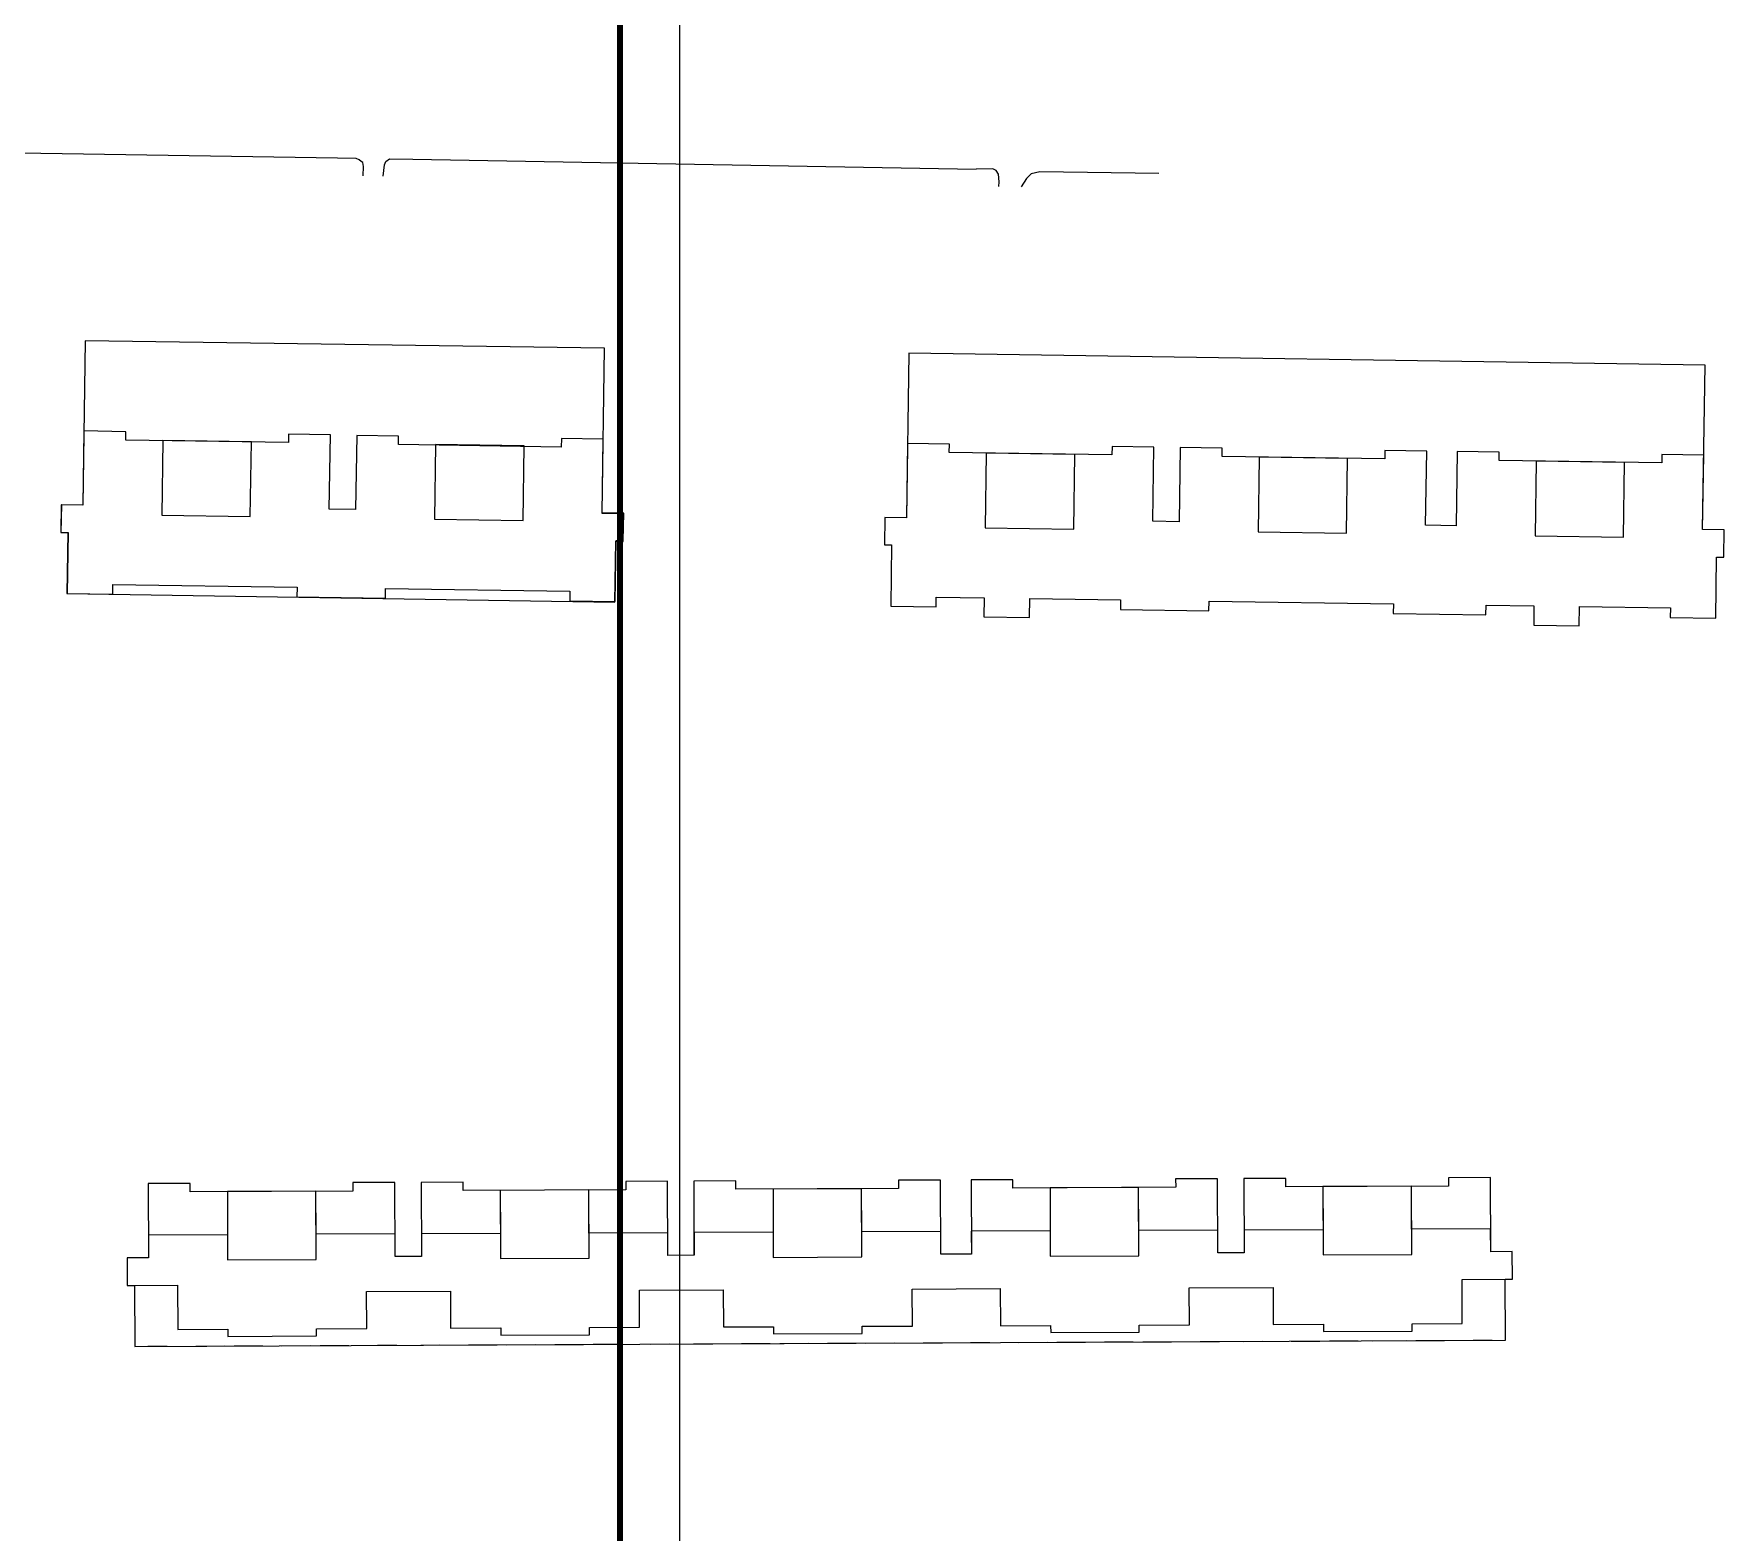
# Model space of a CAD drawing. Extents: x 30227 to 490047, y 105157 to 588160.
# Drawn here: x 348788 to 490047, y 337683 to 462921 of the extents above; entities that cross this region are included whole.
import ezdxf

# ---------------------------------------------------------------- set-up
doc = ezdxf.new("R2010")
doc.units = 0
doc.header["$LTSCALE"] = 1000
doc.header["$MEASUREMENT"] = 0
doc.layers.add('dx', color=251, linetype='Continuous')

# ---------------------------------------------------------------- blocks, each defined once
blk = doc.blocks.new('A$C467003D0')
blk.add_lwpolyline([(0.0005834102630615, -0.0001151412725449), (84100.00058341026, -0.0001151412725449), (84100.00058341026, 59399.99988485872), (0.0005834102630615, 59399.99988485872)], close=True)
at = {"const_width": 100}
blk.add_lwpolyline([(2500.000583410263, 999.9998848587275), (83100.00058341026, 999.9998848587275), (83100.00058341026, 58399.99988485873), (2500.000583410263, 58399.99988485873)], close=True, dxfattribs=at)

msp = doc.modelspace()

# ---------------------------------------------------------------- linework, layer by layer
at = {"layer": 'dx'}
for p, q in [((353089.656771972, 437271.8593064743), (352887.6765987418, 423523.34287705)), ((396484.9779895089, 436634.3363744217), (353089.656771972, 437271.8593064743)), ((396282.9939105056, 422885.8200026947), (396484.9779895089, 436634.3363744217)), ((421906.769014313, 436225.5666557747), (421704.7324285052, 422477.0510550934)), ((488449.1600501082, 435222.6881872613), (421906.769014313, 436225.5666557747)), ((488247.5519793771, 421499.4692274529), (488449.1600501082, 435222.6881872613)), ((352978.7470381997, 429722.6740180451), (352879.4745238565, 423523.4688297707)), ((356478.3022599957, 429666.6330205399), (352978.7470381997, 429722.6740180451)), ((356467.0940728924, 428966.7227570015), (356478.3022599957, 429666.6330205399)), ((370076.5588023208, 429448.8739577729), (370065.3506152175, 428748.9636947113)), ((373576.1062125705, 429392.833085199), (370076.5588023208, 429448.8739577729)), ((370065.3506152175, 428748.9636947113), (356467.0940728924, 428966.7227570015)), ((359567.7604599736, 428925.7989083725), (359475.9512903235, 422676.4732586341)), ((366966.9620292924, 428817.0968510109), (359567.7604599736, 428925.7989083725)), ((366875.1528596423, 422567.7712012726), (366966.9620292924, 428817.0968510109)), ((373476.8376044772, 423193.627834459), (373576.1062125705, 429392.833085199)), ((375775.8280883572, 429357.6072918373), (375676.5516688369, 423158.4021660286)), ((379275.3794043802, 429301.5663567978), (375775.8280883572, 429357.6072918373)), ((379264.171217396, 428601.6560937363), (379275.3794043802, 429301.5663567978)), ((392862.4238539479, 428383.897093435), (379264.171217396, 428601.6560937363)), ((382365.3004302523, 428590.8790570694), (382273.4912604831, 422341.5534073311)), ((389764.5019994519, 428482.1770001847), (382365.3004302523, 428590.8790570694)), ((389672.6928298019, 422232.8513504463), (389764.5019994519, 428482.1770001847)), ((392873.632040932, 429083.8073569733), (392862.4238539479, 428383.897093435)), ((396373.1833569548, 429027.766421457), (392873.632040932, 429083.8073569733)), ((396273.9108432077, 422828.5612331825), (396373.1833569548, 429027.766421457)), ((421795.8069188139, 428676.3821026283), (421704.7324285052, 422477.0510550934)), ((425295.4292844079, 428624.9690839249), (421795.8069188139, 428676.3821026283)), ((425285.1466806672, 427925.0446106392), (425295.4292844079, 428624.9690839249)), ((438893.9619048378, 428425.1927825409), (438883.6793010971, 427725.2683092553)), ((442393.5842704318, 428373.7797638375), (438893.9619048378, 428425.1927825409)), ((442302.509780123, 422174.4487163025), (442393.5842704318, 428373.7797638375)), ((444593.3469001792, 428341.4630090194), (444502.2724098704, 422142.1319614846)), ((448092.969265773, 428290.049990316), (444593.3469001792, 428341.4630090194)), ((448082.6866620324, 427590.1255170303), (448092.969265773, 428290.049990316)), ((461691.501886203, 428090.2736894089), (461681.2192824624, 427390.3492161232)), ((465191.1203459046, 428038.8607279259), (461691.501886203, 428090.2736894089)), ((465100.0458555958, 421839.529680391), (465191.1203459046, 428038.8607279259)), ((438883.6793010971, 427725.2683092553), (425285.1466806672, 427925.0446106392)), ((428384.8122044346, 427879.5073653657), (428293.0032424472, 421630.1817127663)), ((435784.0137773297, 427770.8055545288), (428384.8122044346, 427879.5073653657)), ((435692.2048153422, 421521.4799024063), (435784.0137773297, 427770.8055545288)), ((461681.2192824624, 427390.3492161232), (448082.6866620324, 427590.1255170303)), ((451182.3521857999, 427544.5882722336), (451090.5432238124, 421295.2626196343)), ((458581.5537586949, 427435.88646092), (451182.3521857999, 427544.5882722336)), ((458489.7447967074, 421186.5608083207), (458581.5537586949, 427435.88646092)), ((467740.849118068, 428001.4026137787), (467649.7746277592, 421802.0715662437)), ((471240.4714836619, 427949.9895950753), (467740.849118068, 428001.4026137787)), ((471230.1888799212, 427250.0651217895), (471240.4714836619, 427949.9895950753)), ((484828.7215003512, 427050.2888208825), (471230.1888799212, 427250.0651217895)), ((474329.8544036887, 427204.5278769929), (474238.0454417012, 420955.2022243935)), ((481729.0559765837, 427095.8260656792), (474329.8544036887, 427204.5278769929)), ((481637.2470145963, 420846.5004130799), (481729.0559765837, 427095.8260656792)), ((484839.0041040919, 427750.2132936913), (484828.7215003512, 427050.2888208825)), ((488338.6264696858, 427698.8002749878), (484839.0041040919, 427750.2132936913)), ((488247.5519793771, 421499.4692274529), (488338.6264696858, 427698.8002749878)), ((351079.7052760862, 423552.2898823219), (351042.8783751271, 421252.5847317177)), ((351087.8708116553, 423549.783917566), (351054.0850371859, 421250.0320784051)), ((352879.4745238565, 423523.4688297707), (351079.7052760862, 423552.2898823219)), ((352887.6765987418, 423523.34287705), (351087.8708116553, 423549.783917566)), ((359475.9512903235, 422676.4732586341), (366875.1528596423, 422567.7712012726)), ((375676.5516688369, 423158.4021660286), (373476.8376044772, 423193.627834459)), ((398073.683997228, 422799.7401181656), (396273.9108432077, 422828.5612331825)), ((398082.7996973537, 422859.378961702), (396282.9939105056, 422885.8200026947)), ((398036.8570969842, 420500.0349675613), (398073.683997228, 422799.7401181656)), ((398049.0139228843, 420559.627122541), (398082.7996973537, 422859.378961702)), ((419904.926640465, 422503.4920360047), (419871.140942528, 420203.74019589)), ((419904.926640465, 422503.4920360047), (419871.140942528, 420203.74019589)), ((421704.7324285052, 422477.0510550934), (419904.926640465, 422503.4920360047)), ((421704.7324285052, 422477.0510550934), (419904.926640465, 422503.4920360047)), ((351042.8783751271, 421252.5847317177), (351642.8014585517, 421242.9777142006)), ((351054.0850371859, 421250.0320784051), (351654.0202995084, 421241.2183982331)), ((351642.8014585517, 421242.9777142006), (351561.1418101332, 416143.6315108734)), ((351654.0202995084, 421241.2183982331), (351579.1041031621, 416141.7745272117)), ((382273.4912604831, 422341.5534073311), (389672.6928298019, 422232.8513504463)), ((428293.0032424472, 421630.1817127663), (435692.2048153422, 421521.4799024063)), ((444502.2724098704, 422142.1319614846), (442302.509780123, 422174.4487163025)), ((451090.5432238124, 421295.2626196343), (458489.7447967074, 421186.5608083207)), ((467649.7746277592, 421802.0715662437), (465100.0458555958, 421839.529680391)), ((474238.0454417012, 420955.2022243935), (481637.2470145963, 420846.5004130799)), ((490047.357767298, 421473.0282465416), (488247.5519793771, 421499.4692274529)), ((490047.357767298, 421473.0282465416), (488247.5519793771, 421499.4692274529)), ((490013.572069361, 419173.276406427), (490047.357767298, 421473.0282465416)), ((490013.572069361, 419173.276406427), (490047.357767298, 421473.0282465416)), ((397355.270459964, 415410.2958442169), (397436.9340143941, 420509.6419850785)), ((397374.1623780273, 415468.9910727936), (397449.0786604427, 420568.440802713)), ((397436.9340143941, 420509.6419850785), (398036.8570969842, 420500.0349675613)), ((397449.0786604427, 420568.440802713), (398049.0139228843, 420559.627122541)), ((419871.140942528, 420203.74019589), (420471.0762052081, 420194.9265357453)), ((419871.140942528, 420203.74019589), (420471.0762052081, 420194.9265357453)), ((420471.0762052081, 420194.9265357453), (420396.1600921891, 415095.4768029648)), ((420471.0762052081, 420194.9265357453), (420396.1600921891, 415095.4768029648)), ((489338.7206936619, 414082.6403342682), (489413.636806681, 419182.0900670487)), ((489338.7206936619, 414082.6403342682), (489413.636806681, 419182.0900670487)), ((489413.636806681, 419182.0900670487), (490013.572069361, 419173.276406427)), ((489413.636806681, 419182.0900670487), (490013.572069361, 419173.276406427)), ((355378.6940981887, 416085.9545523125), (355390.4455858014, 416885.862376352)), ((355390.4455858014, 416885.862376352), (370788.7878925345, 416659.6445247132)), ((351561.1418101332, 416143.6315108734), (397355.270459964, 415410.2958442169)), ((351579.1041031621, 416141.7745272117), (355378.6940981887, 416085.9545523125)), ((370788.7878925345, 416659.6445247132), (370777.0363188527, 415859.7308417755)), ((370777.0363188527, 415859.7308417755), (378176.2339823983, 415751.0288421113)), ((378176.2339823983, 415751.0288421113), (378187.9894618533, 416550.9424659211)), ((378187.9894618533, 416550.9424659211), (393586.3239568017, 416324.7247311073)), ((393586.3239568017, 416324.7247311073), (393574.5762891315, 415524.8109904724)), ((393574.5762891315, 415524.8109904724), (397374.1623780273, 415468.9910727936)), ((424195.750089123, 415039.6569539505), (424207.5016362212, 415839.5706373649)), ((424195.750089123, 415039.6569539505), (424207.5016362212, 415839.5706373649)), ((424207.5016362212, 415839.5706373649), (428207.0700540088, 415780.8129016358)), ((424207.5016362212, 415839.5706373649), (428207.0700540088, 415780.8129016358)), ((428207.0700540088, 415780.8129016358), (428183.5669598124, 414180.9855348069)), ((428207.0700540088, 415780.8129016358), (428183.5669598124, 414180.9855348069)), ((431989.1680007717, 414125.0773774582), (432012.6710949681, 415724.9047442872)), ((431989.1680007717, 414125.0773774582), (432012.6710949681, 415724.9047442872)), ((432012.6710949681, 415724.9047442872), (439605.8400446913, 415613.3533550697)), ((432012.6710949681, 415724.9047442872), (439605.8400446913, 415613.3533550697)), ((439605.8400446913, 415613.3533550697), (439594.0884975932, 414813.4396716552)), ((439605.8400446913, 415613.3533550697), (439594.0884975932, 414813.4396716552)), ((446993.2900704882, 414704.7378608185), (447005.0416175864, 415504.651544233)), ((446993.2900704882, 414704.7378608185), (447005.0416175864, 415504.651544233)), ((447005.0416175864, 415504.651544233), (462403.3800260565, 415278.4342614609)), ((447005.0416175864, 415504.651544233), (462403.3800260565, 415278.4342614609)), ((420396.1600921891, 415095.4768029648), (424195.750089123, 415039.6569539505)), ((420396.1600921891, 415095.4768029648), (424195.750089123, 415039.6569539505)), ((428183.5669598124, 414180.9855348069), (431989.1680007717, 414125.0773774582)), ((428183.5669598124, 414180.9855348069), (431989.1680007717, 414125.0773774582)), ((439594.0884975932, 414813.4396716552), (446993.2900704882, 414704.7378608185)), ((439594.0884975932, 414813.4396716552), (446993.2900704882, 414704.7378608185)), ((462403.3800260565, 415278.4342614609), (462391.6284789584, 414478.5205780464)), ((462403.3800260565, 415278.4342614609), (462391.6284789584, 414478.5205780464)), ((462391.6284789584, 414478.5205780464), (470140.792288377, 414364.6774651009)), ((462391.6284789584, 414478.5205780464), (470140.792288377, 414364.6774651009)), ((470140.792288377, 414364.6774651009), (470152.5438354752, 415164.5911485153)), ((470140.792288377, 414364.6774651009), (470152.5438354752, 415164.5911485153)), ((470152.5438354752, 415164.5911485153), (474152.1122532628, 415105.8334132629)), ((470152.5438354752, 415164.5911485153), (474152.1122532628, 415105.8334132629)), ((474152.1122532628, 415105.8334132629), (474128.6091590665, 413506.006046434)), ((474152.1122532628, 415105.8334132629), (474128.6091590665, 413506.006046434)), ((477926.7110092185, 413450.2080599267), (477950.2141034148, 415050.0354267555)), ((477928.1991558812, 413450.1861974198), (477951.7022500775, 415050.0135642487)), ((477950.2141034148, 415050.0354267555), (485550.8822439453, 414938.3738662201)), ((477951.7022500775, 415050.0135642487), (485550.8822439453, 414938.3738662201)), ((485550.8822439453, 414938.3738662201), (485539.1306968472, 414138.4601828057)), ((485550.8822439453, 414938.3738662201), (485539.1306968472, 414138.4601828057)), ((485539.1306968472, 414138.4601828057), (489338.7206936619, 414082.6403342682)), ((485539.1306968472, 414138.4601828057), (489338.7206936619, 414082.6403342682)), ((474128.6091590665, 413506.006046434), (477928.1991558812, 413450.1861974198)), ((474128.6091590665, 413506.006046434), (477926.7110092185, 413450.2080599267)), ((470505.9364480518, 367326.4660116631), (467005.9629588864, 367310.6784411866)), ((467005.9629588864, 367310.6784411866), (467009.1229756615, 366610.6918322045)), ((470533.9027318499, 361126.5728270013), (470505.9364480518, 367326.4660116631)), ((361857.0350380681, 366836.2879349191), (358357.0726111672, 366820.4974843461)), ((358357.0726111672, 366820.4974843461), (358385.0467619441, 360620.555047651)), ((361860.1950962089, 366136.2921382386), (361857.0350380681, 366836.2879349191)), ((375460.0566739581, 366197.6522814232), (361860.1950962089, 366136.2921382386)), ((372360.0882234118, 366183.666445871), (364960.1635471127, 366150.2779737908)), ((372360.0882362865, 366183.6635161835), (364960.1635471127, 366150.2779737908)), ((364960.1635471127, 366150.2779737908), (364976.4065877936, 362550.3146177727)), ((364960.1635471127, 366150.2779737908), (364985.8801656507, 360450.3358627755)), ((372376.3312639735, 362583.7030898529), (372360.0882234118, 366183.666445871)), ((372385.8041272901, 360483.721525808), (372360.0882362865, 366183.6635161835)), ((378956.8629620813, 366913.4356166321), (375456.8966289304, 366913.4356166321)), ((375456.8966289304, 366913.4356166321), (375460.0566739581, 366197.6522814232)), ((378984.8367989801, 360713.5013376672), (378956.8629620813, 366913.4356166321)), ((384656.8029993317, 366939.1514989334), (381156.8386243127, 366923.359936853)), ((381156.8386243127, 366923.359936853), (381184.8122565292, 360723.4212171036)), ((384659.9611043475, 366239.1556931931), (384656.8029993317, 366939.1514989334)), ((398259.824648454, 366300.5129157502), (384659.9611043475, 366239.1556931931)), ((395159.8561439059, 366286.5390364129), (387759.9314679645, 366253.1505638558)), ((387759.9314679645, 366253.1505638558), (387776.1745082877, 362653.1872083146)), ((395159.8561975501, 366286.5270801979), (387759.9315083764, 366253.1415373284)), ((387759.9315083764, 366253.1415373284), (387785.6481267951, 360553.1994263131)), ((395176.0991845868, 362686.5756803948), (395159.8561439059, 366286.5390364129)), ((395185.5720885537, 360586.5850898224), (395159.8561975501, 366286.5270801979)), ((401756.6289834521, 367016.2962418991), (398256.6626371882, 367000.5087033707)), ((398256.6626371882, 367000.5087033707), (398259.824648454, 366300.5129157502)), ((401784.6025417588, 360816.3739181954), (401756.6289834521, 367016.2962418991)), ((407456.5729137204, 367042.015071531), (403956.6065938017, 367026.2216736276)), ((403956.6065938017, 367026.2216736276), (403956.6065938017, 360826.15858378)), ((407459.7310055039, 366342.0221954781), (407456.5729137204, 367042.015071531)), ((421059.5907941601, 366403.379400869), (407459.7310055039, 366342.0221954781)), ((417959.6221113942, 366389.4116178948), (410559.6974354527, 366356.0231453377)), ((410559.6974354527, 366356.0231453377), (410575.9404760144, 362756.0597897965)), ((417959.6222056887, 366389.3906351525), (410559.697516515, 366356.0050922829)), ((410559.697516515, 366356.0050922829), (410585.4141350529, 360656.0629812676)), ((417975.8651519558, 362789.4482618768), (417959.6221113942, 366389.4116178948)), ((417985.3380966924, 360689.448644777), (417959.6222056887, 366389.3906351525)), ((424556.3988846085, 367119.162744661), (421056.4325074694, 367103.3820420701)), ((421056.4325074694, 367103.3820420701), (421059.5907941601, 366403.379400869)), ((424584.3704622529, 360919.2465087372), (424556.3988846085, 367119.162744661)), ((430606.3340191386, 367146.451807161), (427106.3709929726, 367130.6642834145)), ((427106.3709929726, 367130.6642834145), (427134.3355408451, 360930.7273494202)), ((430609.4915117762, 366446.4618579347), (430606.3340191386, 367146.451807161)), ((444209.3531027577, 366507.8190714318), (430609.4915117762, 366446.4618579347)), ((441109.3866049788, 366493.8332449395), (433709.4619158051, 366460.4477020699)), ((433709.4619158051, 366460.4477020699), (433735.1785342238, 360760.5055910546)), ((441109.3884136222, 366493.8653546768), (433709.4637465021, 366460.4749289948)), ((433709.4637465021, 366460.4749289948), (433725.7067870639, 362860.5115734536)), ((441135.1024959824, 360793.891254564), (441109.3866049788, 366493.8332449395)), ((441125.6314630054, 362893.9000455338), (441109.3884136222, 366493.8653546768)), ((447706.1635086081, 367223.6053554017), (444206.1949976227, 367207.8148771721)), ((444206.1949976227, 367207.8148771721), (444209.3531027577, 366507.8190714318)), ((447734.1349249623, 361023.7248512703), (447706.1635086081, 367223.6053554017)), ((453406.1001830838, 367249.3241521317), (449906.138927891, 367233.533706804)), ((449906.138927891, 367233.533706804), (449934.1060909769, 361033.6488634545)), ((453409.2595345518, 366549.3118421036), (453406.1001830838, 367249.3241521317)), ((467009.1229756615, 366610.6918322045), (453409.2595345518, 366549.3118421036)), ((463909.1543898127, 366596.7359830338), (456509.2297138712, 366563.3475109536)), ((456509.2297138712, 366563.3475109536), (456525.474707558, 362963.3841635186)), ((463909.1565105459, 366596.698770662), (456509.2318213723, 366563.3132282692)), ((456509.2318213723, 366563.3132282692), (456534.948439791, 360863.3711167771)), ((463925.3993834993, 362996.7726360757), (463909.1543898127, 366596.7359830338)), ((463934.8724015496, 360896.7567802865), (463909.1565105459, 366596.698770662)), ((364976.4065877936, 362550.3146177727), (358376.473768904, 362520.5357099968)), ((358376.473768904, 362520.5357099968), (358385.0464847825, 360620.5550500352)), ((378976.2640831015, 362613.4819976289), (372376.3312639735, 362583.7030898529)), ((378984.8367989801, 360713.5013376672), (378976.2640831015, 362613.4819976289)), ((387776.1745082877, 362653.1872083146), (381176.2416895173, 362623.4083005387)), ((381176.2416895173, 362623.4083005387), (381184.8144053957, 360723.4276401002)), ((401776.0320037148, 362716.3545881707), (395176.0991845868, 362686.5756803948)), ((401784.6027664683, 360816.373919149), (401776.0320037148, 362716.3545881707)), ((410575.9404760144, 362756.0597897965), (403976.0096100113, 362726.2808906037)), ((403976.0096100113, 362726.2808906037), (403984.5803727648, 360826.3002220589)), ((424575.7999242089, 362819.2271787125), (417975.8651519558, 362789.4482618768)), ((424584.3726400874, 360919.246518274), (424575.7999242089, 362819.2271787125)), ((433725.7067870639, 362860.5115734536), (427125.7739679358, 362830.7326656777)), ((427125.7739679358, 362830.7326656777), (427134.3466838143, 360930.752005716)), ((447725.5642821333, 362923.6789533097), (441125.6314630054, 362893.9000455338)), ((447734.1350448869, 361023.6982842881), (447725.5642821333, 362923.6789533097)), ((456525.474707558, 362963.3841635186), (449925.5418884299, 362933.6052557427)), ((449925.5418884299, 362933.6052557427), (449934.1126511834, 361033.6245871979)), ((470525.3322026274, 363026.5515438515), (463925.3993834993, 362996.7726360757)), ((470533.9049096845, 361126.5728370148), (470525.3322026274, 363026.5515438515)), ((358385.0467619441, 360620.555047651), (356585.0626008056, 360612.439775129)), ((356585.0626008056, 360612.439775129), (356595.4504320167, 358312.4603034455)), ((358385.0464847825, 360620.5550500352), (356585.0648068927, 360612.4335295159)), ((356585.0648068927, 360612.4335295159), (356595.4423050425, 358312.4569412666)), ((364985.8801656507, 360450.3358627755), (372385.8041272901, 360483.721525808)), ((381184.8144053957, 360723.4276401002), (378984.8367989801, 360713.5013376672)), ((381184.8122565292, 360723.4212171036), (378984.8367989801, 360713.5013376672)), ((387785.6481267951, 360553.1994263131), (395185.5720885537, 360586.5850898224)), ((403984.5803727648, 360826.3002220589), (401784.6027664683, 360816.373919149)), ((403956.6065938017, 360826.15858378), (401784.6025417588, 360816.3739181954)), ((410585.4141350529, 360656.0629812676), (417985.3380966924, 360689.448644777)), ((427134.3355408451, 360930.7273494202), (424584.3704622529, 360919.2465087372)), ((427134.3466838143, 360930.752005716), (424584.3726400874, 360919.246518274)), ((433735.1785342238, 360760.5055910546), (441135.1024959824, 360793.891254564)), ((449934.1060909769, 361033.6488634545), (447734.1349249623, 361023.7248512703)), ((449934.1126511834, 361033.6245871979), (447734.1350448869, 361023.6982842881)), ((456534.948439791, 360863.3711167771), (463934.8724015496, 360896.7567802865)), ((472331.6246131203, 361134.6822005707), (470533.9027318499, 361126.5728270013)), ((472333.8846432707, 361134.6923953492), (470533.9049096845, 361126.5728370148)), ((472344.2610150121, 358834.7138482529), (472331.6246131203, 361134.6822005707)), ((472344.2641033671, 358834.7138625581), (472333.8846432707, 361134.6923953492)), ((468144.3068549177, 358815.7636481721), (472344.2641033671, 358834.7138625581)), ((468160.9991291306, 355115.8032547433), (468144.3068549177, 358815.7636481721)), ((471744.2424110911, 358831.9643002946), (472344.2610150121, 358834.7138482529)), ((471767.2762461446, 353732.0211988884), (471744.2424110911, 358831.9643002946)), ((356595.4423050425, 358312.4569412666), (360795.3995536111, 358331.4071551758)), ((356595.4504320167, 358312.4603034455), (357195.5067270539, 358315.1610313851)), ((357195.5067270539, 358315.1610313851), (357218.5156396172, 353215.2223540741)), ((360795.3995536111, 358331.4071551758), (360812.0937896512, 354631.4448172051)), ((376597.9459000371, 357802.7021628815), (383597.8746475718, 357834.285853048)), ((376611.9329627297, 354702.7337175805), (376597.9459000371, 357802.7021628815)), ((383597.8746475718, 357834.285853048), (383611.8617102645, 354734.3174077469)), ((399397.7138205312, 357905.5747534233), (406397.6425680659, 357937.158443113)), ((399411.7008832238, 354805.6063081223), (399397.7138205312, 357905.5747534233)), ((406397.6425680659, 357937.158443113), (406411.6296307585, 354837.189997812)), ((422197.4817410252, 358008.4473430115), (429547.4069259904, 358041.610218187)), ((422211.4688038371, 354908.4788981873), (422197.4817410252, 358008.4473430115)), ((429547.4069259904, 358041.610218187), (429561.393988683, 354941.641772886)), ((445347.2460989497, 358112.8991180855), (452347.1748464845, 358144.4828087288)), ((445361.2331616423, 355012.9306732613), (445347.2460989497, 358112.8991180855)), ((452347.1748464845, 358144.4828087288), (452361.1619091771, 355044.5143629509)), ((360812.0937896512, 354631.4448172051), (365012.0510382198, 354650.3950311143)), ((365012.0510382198, 354650.3950311143), (365014.7582116864, 354050.4011384446)), ((372411.9757141612, 354683.7835036714), (376611.9329627297, 354702.7337175805)), ((372414.6828876279, 354083.7896110016), (372411.9757141612, 354683.7835036714)), ((383611.8617102645, 354734.3174077469), (387811.8189587139, 354753.2676216561)), ((387811.8189587139, 354753.2676216561), (387814.5261321805, 354153.2737289864)), ((395211.7436347745, 354786.6560937363), (399411.7008832238, 354805.6063081223)), ((395214.4508081219, 354186.6622010667), (395211.7436347745, 354786.6560937363)), ((406411.6296307585, 354837.189997812), (410611.5868705056, 354856.1421648461)), ((410611.5868705056, 354856.1421648461), (410614.2940526745, 354256.1463195283)), ((418011.5115640901, 354889.5267311531), (422211.4688038371, 354908.4788981873)), ((418014.2187287352, 354289.5347916085), (418011.5115640901, 354889.5267311531)), ((429561.393988683, 354941.641772886), (433761.3492841265, 354960.591978212)), ((433761.3492841265, 354960.591978212), (433764.0564662955, 354360.5961324173)), ((441161.2759220145, 354993.9785062271), (445361.2331616423, 355012.9306732613)), ((441163.983095362, 354393.9846135575), (441161.2759220145, 354993.9785062271)), ((452361.1619091771, 355044.5143629509), (456561.1191577456, 355063.4645773369)), ((456561.1191577456, 355063.4645773369), (456563.8243780873, 354463.4706756074)), ((463961.0438425086, 355096.8510962922), (468160.9991291306, 355115.8032547433)), ((463963.7510071538, 354496.8591567475), (463961.0438425086, 355096.8510962922)), ((357218.5156396172, 353215.2223540741), (471767.2762461446, 353732.0211988884)), ((365014.7582116864, 354050.4011384446), (372414.6828876279, 354083.7896110016)), ((387814.5261321805, 354153.2737289864), (395214.4508081219, 354186.6622010667)), ((410614.2940526745, 354256.1463195283), (418014.2187287352, 354289.5347916085)), ((433764.0564662955, 354360.5961324173), (441163.983095362, 354393.9846135575)), ((456563.8243780873, 354463.4706756074), (463963.7510071538, 354496.8591567475))]:
    msp.add_line(p, q, dxfattribs=at)
at = {"layer": 'dx', "linetype": 'Continuous', "flags": 128}
for points, elevation in [([(374179.2262804053, 452531.7516547638), (328130.028930261, 453240.7544776398)], 4968.021285331314), ([(374179.2262804053, 452531.7516547638), (328130.028930261, 453240.7544776398)], 4968.021285331314), ([(376305.5997217439, 451056.1795126396), (376326.2353863261, 451818.7481509644), (376280.2352430366, 452160.749791761), (376151.2347049258, 452245.7505270439), (375979.2339192174, 452373.7509976822), (375721.2328431152, 452499.7511273819), (374179.2262804053, 452531.7516547638)], 5297.022694927533), ([(376305.5997217439, 451056.1795126396), (376326.2353863261, 451818.7481509644), (376280.2352430366, 452160.749791761), (376151.2347049258, 452245.7505270439), (375979.2339192174, 452373.7509976822), (375721.2328431152, 452499.7511273819), (374179.2262804053, 452531.7516547638)], 5297.022694927533), ([(377987.8962165855, 451028.1763845878), (378081.2429495595, 451956.7486835915), (378209.2434198401, 452249.7503882843), (378505.2447125457, 452476.7511068779), (380475.2532066844, 452446.7509194809)], 4955.021229632984), ([(377987.8962165855, 451028.1763845878), (378081.2429495595, 451956.7486835915), (378209.2434198401, 452249.7503882843), (378505.2447125457, 452476.7511068779), (380475.2532066844, 452446.7509194809)], 4955.021229632984), ([(380475.2532066844, 452446.7509194809), (427550.4548646948, 451614.7474523979)], 5045.021615236812), ([(380475.2532066844, 452446.7509194809), (427550.4548646948, 451614.7474523979)], 5045.021615236812), ([(429431.8089360735, 450171.8464461762), (429458.4630541346, 450548.7426902252), (429395.4627842448, 451198.7455140549), (429221.4620680353, 451497.7470098931), (428920.4608467362, 451624.7475148636), (427550.4548646948, 451614.7474523979)], 5131.77198691606), ([(429431.8089360735, 450171.8464461762), (429458.4630541346, 450548.7426902252), (429395.4627842448, 451198.7455140549), (429221.4620680353, 451497.7470098931), (428920.4608467362, 451624.7475148636), (427550.4548646948, 451614.7474523979)], 5131.77198691606), ([(432862.4776629946, 451394.7464906173), (432136.4746109984, 451217.7456733185), (431753.4729603074, 450829.7439915138), (431303.2331845305, 450140.6949454742)], 5279.736906581399), ([(432862.4776629946, 451394.7464906173), (432136.4746109984, 451217.7456733185), (431753.4729603074, 450829.7439915138), (431303.2331845305, 450140.6949454742)], 5279.736906581399), ([(442809.6778498433, 451243.4059788185), (432862.4776629946, 451394.7464906173)], 4971.687967707768), ([(442809.6778498433, 451243.4059788185), (432862.4776629946, 451394.7464906173)], 4971.687967707768)]:
    msp.add_lwpolyline(points, dxfattribs=dict(at, elevation=elevation))
at = {"layer": 'dx'}
for points in [[(358318.3808497928, 353220.182973047), (359918.4145653985, 353227.4017983872)], [(362318.3901395343, 353238.2296987969), (364718.3657137893, 353249.0575987298)], [(365518.3575717948, 353252.6668988663), (367918.3331459306, 353263.4947987992)], [(369518.3168620609, 353270.7133990723), (371918.2924361966, 353281.5412990052)], [(372718.2842943213, 353285.1505991418), (375118.2598684572, 353295.9784990746)], [(377518.2354425929, 353306.8063990075), (379118.2691581987, 353314.0252248246)], [(381118.2488033317, 353323.0484749276), (382718.1825199865, 353330.2668491799)], [(385118.1580941222, 353341.0947491127), (387518.1336754105, 353351.9210812051)], [(388318.1255334161, 353355.5303808647), (390718.1011075519, 353366.3582812745)], [(392318.0848166488, 353373.5784493881), (394718.0603907845, 353384.4063497979)], [(395518.05224879, 353388.0156494576), (397918.0258699201, 353398.8435408074)], [(400318.0533966562, 353409.6716753442), (401917.987113311, 353416.8900500733)], [(403918.0167579195, 353425.9135257203), (405517.9504745743, 353433.1318999726)], [(407917.9260487101, 353443.9597999055), (410317.8996697208, 353454.7876912552)], [(411117.893487408, 353458.3955499131), (413517.8690615437, 353469.2234503228)], [(415117.852777674, 353476.442050119), (417517.826398804, 353487.2699414689)], [(418317.8182568094, 353490.8792416054), (420717.7957775138, 353501.70860066)], [(423117.7713517687, 353512.5365005928), (424717.8050804875, 353519.7523967224)], [(427067.7811502955, 353530.3576451737), (428667.7148669503, 353537.5760194261)], [(431067.6904497884, 353548.4019957978), (433467.6660153411, 353559.2318197686)], [(434267.6578799031, 353562.8396693665), (436667.6334474823, 353573.669019838)], [(438267.6171675465, 353580.8867618043), (440667.5907846234, 353591.7155109841)], [(441467.582644417, 353595.3244263131), (443867.560171797, 353606.1523353058)], [(446267.5357441447, 353616.9806200463), (447867.5694597504, 353624.1994453866)], [(449867.4991054079, 353633.2224699456), (451467.5328210137, 353640.4412957627)], [(453867.4584041379, 353651.2670909363), (456267.4339698098, 353662.0968700844)], [(457067.423877909, 353665.7054659325), (459467.4014051697, 353676.5333749253)], [(460667.3872332118, 353681.948647638), (463467.3587392113, 353694.5805617768)], [(464267.3525415204, 353698.1918384034), (466667.3261714719, 353709.0177618463)], [(469067.3036987326, 353719.845670839), (470667.3374143384, 353727.0644961792)]]:
    msp.add_lwpolyline(points, dxfattribs=at)

# ---------------------------------------------------------------- block references
at = {"linetype": 'Continuous', "xscale": 5, "yscale": 5, "zscale": 5, "rotation": 270.0000019763304}
msp.add_blockref('A$C467003D0', (105773.5436073087, 537659.2616282898), dxfattribs=at)

doc.saveas('drawing.dxf')
